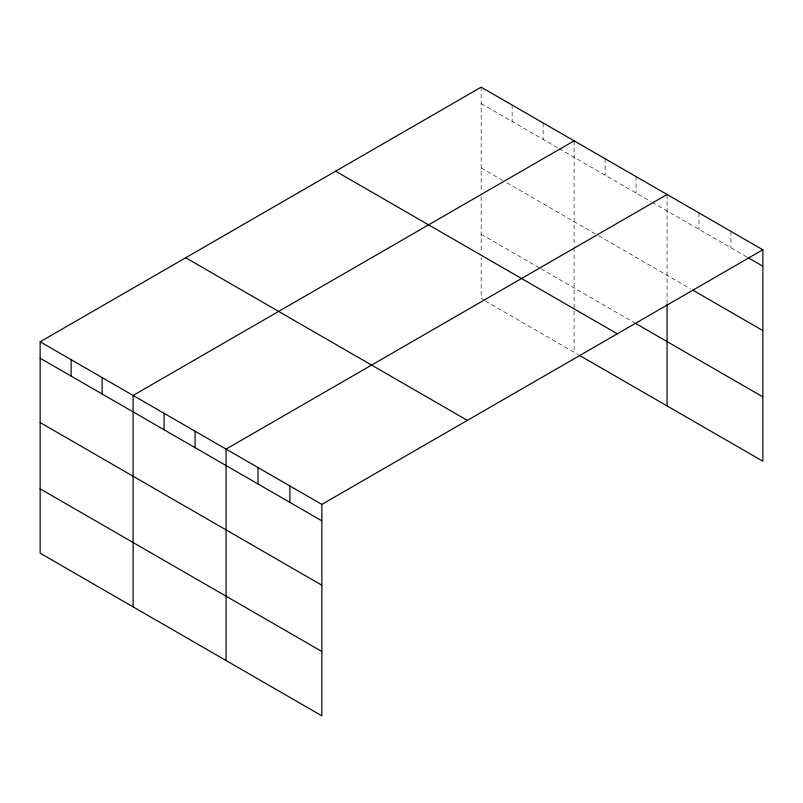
<?xml version="1.0" encoding="UTF-8"?>
<svg xmlns="http://www.w3.org/2000/svg" width="803" height="803" viewBox="0 0 803 803"><rect width="100%" height="100%" fill="white"/><g stroke="black" fill="none" stroke-linecap="round" stroke-linejoin="round"><path stroke-width="0.6" stroke-dasharray="4.01 3.01" d="M481.158 103.597L558.085 148.013M559.159 148.625L651.042 201.683M652.116 202.296L746.89 257.01M481.158 167.947L502.527 180.284M506.803 182.753L597.623 235.189M598.687 235.801L690.49 288.799M481.158 234.245L539.927 268.172M540.991 268.784L636.086 323.689M484.36 300.442L481.158 298.596L481.158 257.753M485.434 301.055L578.391 354.725M730.921 231.364L730.921 247.796M699.001 212.936L699.001 229.367M667.072 194.497L667.072 302.801M636.086 176.61L636.086 193.041M605.101 158.723L605.101 175.154M574.115 140.826L574.115 246.631M574.115 247.886L574.115 352.266M543.129 122.939L543.129 139.371M512.143 105.052L512.143 121.484M481.158 87.166L481.158 191.716M481.158 196.715L481.158 252.804"/><path stroke-width="1.2" d="M40.15 341.777L321.842 504.404L321.842 715.834L40.15 553.207L40.15 341.777L481.158 87.166L762.85 249.793L762.85 461.223L579.455 355.348M574.115 140.826L133.107 395.447L133.107 606.877M667.072 194.497L226.065 449.108L226.065 660.548M321.842 504.404L762.85 249.793M747.954 257.633L762.85 266.235M692.618 290.034L762.85 330.575M636.086 323.689L762.85 396.883M335.624 171.18L617.316 333.817M185.684 257.753L467.376 420.391M40.15 358.208L321.842 520.846M40.15 422.559L321.842 585.196M40.15 488.856L321.842 651.494M667.072 304.056L667.072 405.927M289.923 485.976L289.923 502.407M257.994 467.547L257.994 483.978M195.079 431.221L195.079 447.652M164.093 413.334L164.093 429.766M102.122 377.551L102.122 393.992M71.136 359.664L71.136 376.095"/></g></svg>
